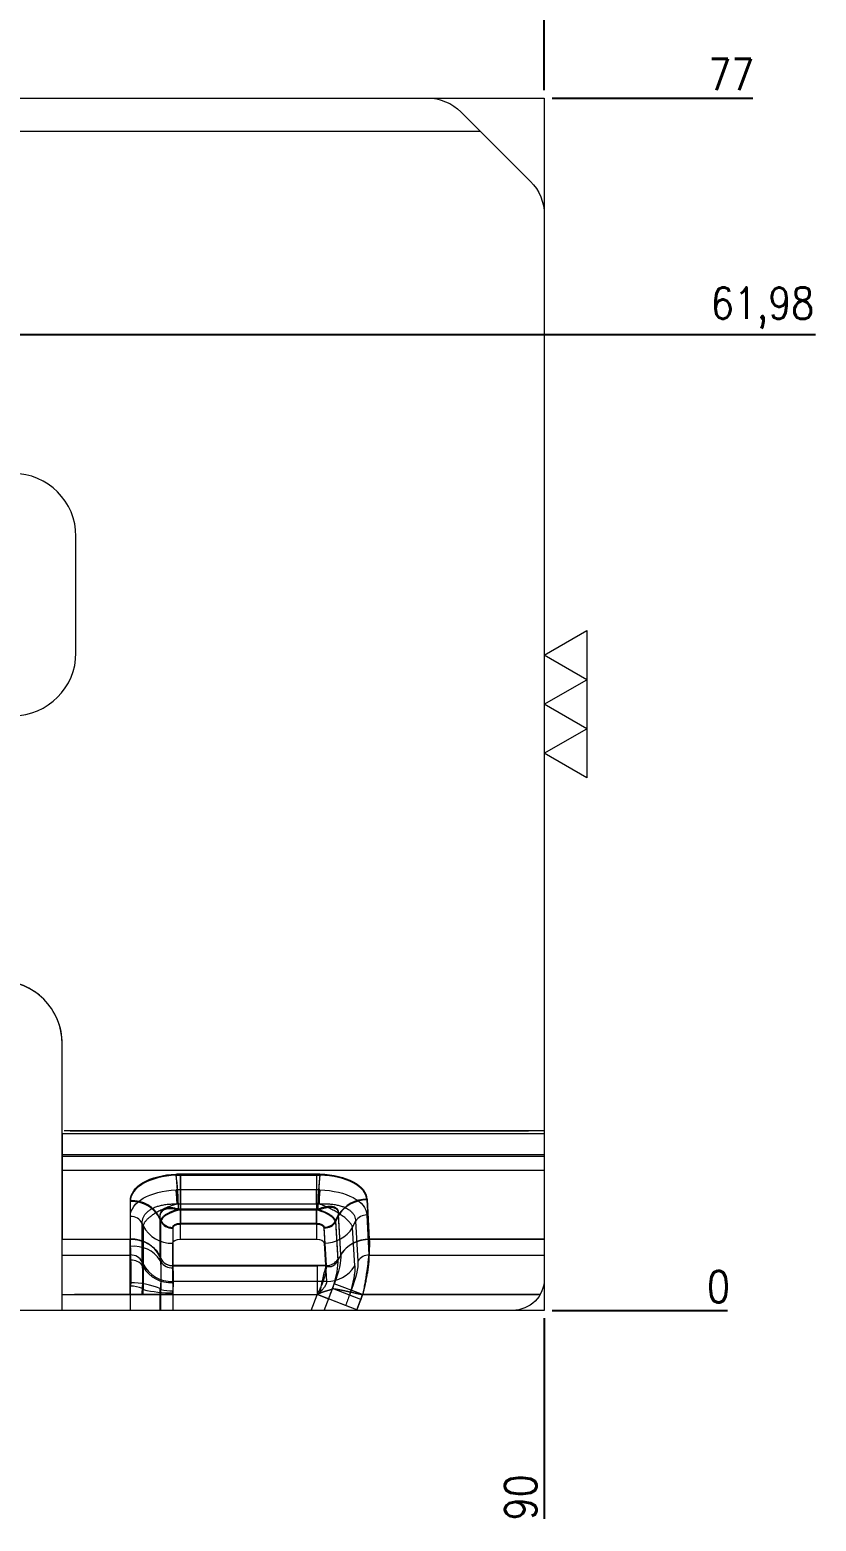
# Model space of a CAD drawing. Header units: millimetres. Extents: x 117382 to 126876, y -1151 to 1280.
# Drawn here: x 125484.9 to 125534.9, y 795.4 to 890.1 of the extents above; entities that cross this region are included whole.
import ezdxf

# ---------------------------------------------------------------- set-up
doc = ezdxf.new("R2010")
doc.units = ezdxf.units.MM
doc.linetypes.add('HIDDEN', pattern=[0])
for name, color, linetype in [('DIE_P', 2, 'Continuous'), ('DIM', 4, 'Continuous'), ('PRESS', 3, 'Continuous'), ('TEXT', 4, 'Continuous')]:
    doc.layers.add(name, color=color, linetype=linetype)
doc.styles.get("Standard").update_dxf_attribs({"font": 'txt.shx', "width": 0.85, "bigfont": 'ctxt.shx'})
doc.dimstyles.new('T-2-WX', dxfattribs={"dimtxt": 2, "dimasz": 2, "dimexe": 0.5, "dimexo": 0.5, "dimgap": 0.5, "dimtad": 1, "dimtxsty": 'Standard', "dimblk": 'OPEN30', "dimcen": 0, "dimazin": 3, "dimtfac": 1, "dimtmove": 0, "dimatfit": 3, "dimldrblk": 'OPEN30', "dimlwd": -1, "dimlwe": -1})

# ---------------------------------------------------------------- blocks, each defined once
blk = doc.blocks.new('*u7587')
at = {"layer": 'DIE_P', "color": 2, "linetype": 'Continuous', "lineweight": 13}
for p, q in [((0.172, 1.162), (0.172, 8.547)), ((-0.698, -29.407), (-0.698, -23.683)), ((-0.698, -29.407), (-0.698, -30.814)), ((-0.698, -30.814), (-0.698, -36.086)), ((-0.698, -39.632), (-0.698, -36.086)), ((-0.698, -40.611), (-0.698, -39.632))]:
    blk.add_line(p, q, dxfattribs=at)
at = {"layer": 'DIE_P', "color": 155, "linetype": 'Continuous', "lineweight": 13}
for p, q in [((29.916, -29.407), (-0.698, -29.407)), ((-0.698, -30.814), (29.916, -30.814)), ((6.803, -32.021), (6.803, -34.254)), ((6.803, -32.021), (15.448, -32.021)), ((15.448, -32.021), (15.448, -34.254)), ((3.629, -36.086), (3.629, -33.689)), ((18.656, -33.596), (18.802, -36.086)), ((5.509, -34.8), (5.509, -37.197)), ((5.566, -34.956), (5.509, -34.8)), ((5.566, -37.33), (5.566, -34.956)), ((6.803, -34.254), (6.803, -35.147)), ((15.448, -34.254), (6.803, -34.254)), ((15.448, -34.254), (15.448, -35.147)), ((16.853, -34.586), (16.661, -34.99)), ((16.661, -34.99), (16.805, -37.459)), ((17, -37.092), (16.853, -34.586)), ((6.318, -35.4), (6.318, -37.774)), ((15.448, -35.147), (6.803, -35.147)), ((16.081, -37.807), (15.939, -35.386)), ((-0.698, -36.086), (3.624, -36.086)), ((18.802, -36.086), (29.916, -36.086)), ((6.318, -37.774), (15.497, -37.774)), ((15.497, -37.774), (15.497, -39.632)), ((3.624, -39.632), (-0.698, -39.632)), ((3.629, -40.611), (3.629, -39.632)), ((5.509, -39.632), (5.509, -40.611)), ((5.566, -40.611), (5.566, -39.632)), ((6.318, -39.632), (6.318, -40.611)), ((15.497, -39.632), (6.318, -39.632)), ((15.12, -40.611), (15.497, -39.632)), ((15.941, -40.611), (16.465, -39.25)), ((18.372, -39.632), (17.995, -40.611)), ((29.637, -39.632), (18.372, -39.632))]:
    blk.add_line(p, q, dxfattribs=at)
at = {"layer": 'DIE_P', "color": 2, "linetype": 'Continuous', "lineweight": 13}
for centre, start, end in [((-3.828, 8.547), 0, 90), ((-3.828, 1.162), 270, 0), ((-4.698, -23.683), 0, 90)]:
    blk.add_arc(centre, 4, start, end, dxfattribs=at)
at = {"layer": 'DIE_P', "color": 155, "linetype": 'Continuous', "lineweight": 13}
for centre, major_axis, ratio, start_param, end_param in [((7.141, -33.851), (-3.51, 0.222), 0.51772, 4.920813, 6.315846), ((6.527, -33.716), (-0.092, 1.998), 0.072326, 4.434987, 5.716031), ((15.661, -33.713), (-0.07, -1.999), 0.055221, 3.708049, 4.989094), ((15.011, -33.851), (3.644, 0.268), 0.496885, 6.27575, 7.638167), ((3.629, -35.378), (-2, 0), 0.844328, 3.490659, 4.712389), ((7.141, -35.54), (-1.543, 1.175), 0.475633, 5.337742, 6.732775), ((15.011, -35.54), (1.777, 1.283), 0.397014, 5.924366, 7.286784), ((18.656, -35.285), (-1.997, -0.117), 0.843913, 4.663059, 5.787486), ((6.85, -34.749), (1.281, 0.278), 0.393249, 1.60945, 3.004484), ((6.318, -34.725), (-0.8, 0), 0.844328, 0.349066, 1.570796), ((15.387, -34.749), (-1.272, 0.345), 0.391062, 3.339234, 4.701651), ((15.939, -34.711), (0.799, 0.047), 0.843913, 4.663059, 5.787486), ((6.85, -35.425), (-0.532, 0.034), 0.51772, 4.833687, 6.315846), ((15.387, -35.425), (0.552, 0.041), 0.496885, 6.27575, 7.707065), ((14.765, -39.678), (3.279, 0.609), 0.550023, 1.058148, 1.245017), ((14.765, -41.536), (1.241, 2.03), 0.288266, 0.380733, 0.567609)]:
    blk.add_ellipse(centre, major_axis=major_axis, ratio=ratio, start_param=start_param, end_param=end_param, dxfattribs=at)
for points, degree in [([(6.527, -32.027), (6.618, -32.023), (6.71, -32.021), (6.803, -32.021)], 3), ([(15.448, -32.021), (15.519, -32.021), (15.59, -32.022), (15.661, -32.025)], 3), ([(6.803, -34.254), (6.765, -34.254), (6.728, -34.255), (6.691, -34.257)], 3), ([(15.536, -34.256), (15.507, -34.255), (15.477, -34.254), (15.448, -34.254)], 3), ([(5.509, -37.197), (5.566, -37.33)], 1), ([(5.566, -39.632), (5.509, -39.632)], 1)]:
    blk.add_open_spline(points, degree=degree, dxfattribs=at)
at = {"layer": 'DIE_P', "color": 2, "linetype": 'Continuous', "lineweight": 13}
for points, knots in [([(3.624, -39.632), (3.624, -39.456), (3.624, -39.28), (3.624, -38.931), (3.624, -38.758), (3.624, -38.417), (3.624, -38.249), (3.624, -37.922), (3.624, -37.763), (3.624, -37.454), (3.624, -37.305), (3.624, -37.021), (3.624, -36.885), (3.624, -36.628), (3.624, -36.508), (3.624, -36.283), (3.624, -36.18), (3.624, -36.086)], [0, 0, 0, 0, 0.125, 0.125, 0.25, 0.25, 0.375, 0.375, 0.5, 0.5, 0.625, 0.625, 0.75, 0.75, 0.875, 0.875, 1, 1, 1, 1]), ([(3.629, -36.086), (3.731, -36.086), (3.833, -36.092), (4.034, -36.118), (4.133, -36.138), (4.328, -36.19), (4.422, -36.222), (4.605, -36.298), (4.693, -36.342), (4.86, -36.44), (4.939, -36.495), (5.086, -36.614), (5.154, -36.678), (5.278, -36.814), (5.334, -36.887), (5.432, -37.037), (5.474, -37.116), (5.509, -37.197)], [0, 0, 0, 0, 0.125, 0.125, 0.25, 0.25, 0.375, 0.375, 0.5, 0.5, 0.625, 0.625, 0.75, 0.75, 0.875, 0.875, 1, 1, 1, 1]), ([(17, -37.092), (17.003, -37.086), (17.009, -37.074), (17.019, -37.057), (17.029, -37.04), (17.039, -37.024), (17.049, -37.007), (17.06, -36.99), (17.07, -36.974), (17.081, -36.957), (17.092, -36.941), (17.104, -36.925), (17.115, -36.909), (17.127, -36.893), (17.139, -36.877), (17.151, -36.861), (17.163, -36.846), (17.175, -36.83), (17.188, -36.815), (17.201, -36.8), (17.214, -36.784), (17.227, -36.769), (17.24, -36.755), (17.254, -36.74), (17.267, -36.725), (17.281, -36.711), (17.295, -36.697), (17.309, -36.683), (17.324, -36.669), (17.338, -36.655), (17.353, -36.641), (17.368, -36.628), (17.383, -36.614), (17.398, -36.601), (17.413, -36.588), (17.428, -36.575), (17.444, -36.562), (17.46, -36.549), (17.475, -36.537), (17.491, -36.525), (17.507, -36.512), (17.524, -36.5), (17.54, -36.488), (17.556, -36.477), (17.573, -36.465), (17.59, -36.454), (17.607, -36.443), (17.624, -36.431), (17.641, -36.421), (17.658, -36.41), (17.675, -36.399), (17.693, -36.389), (17.71, -36.379), (17.728, -36.368), (17.746, -36.359), (17.764, -36.349), (17.782, -36.339), (17.8, -36.33), (17.818, -36.321), (17.836, -36.312), (17.855, -36.303), (17.873, -36.294), (17.892, -36.285), (17.91, -36.277), (17.929, -36.269), (17.948, -36.261), (17.967, -36.253), (17.986, -36.245), (18.005, -36.238), (18.024, -36.23), (18.043, -36.223), (18.062, -36.216), (18.082, -36.21), (18.101, -36.203), (18.12, -36.197), (18.14, -36.19), (18.159, -36.184), (18.179, -36.178), (18.199, -36.173), (18.218, -36.167), (18.238, -36.162), (18.258, -36.157), (18.278, -36.152), (18.298, -36.147), (18.318, -36.142), (18.338, -36.138), (18.358, -36.134), (18.378, -36.129), (18.398, -36.126), (18.418, -36.122), (18.438, -36.118), (18.458, -36.115), (18.478, -36.112), (18.498, -36.109), (18.519, -36.106), (18.539, -36.103), (18.559, -36.101), (18.579, -36.099), (18.599, -36.097), (18.62, -36.095), (18.64, -36.093), (18.66, -36.091), (18.68, -36.09), (18.701, -36.089), (18.721, -36.088), (18.741, -36.087), (18.761, -36.086), (18.782, -36.086), (18.795, -36.086), (18.802, -36.086)], [0, 0, 0, 0, 0.009712, 0.019417, 0.029114, 0.038805, 0.048489, 0.058166, 0.067836, 0.077499, 0.087155, 0.096804, 0.106447, 0.116082, 0.12571, 0.135331, 0.144946, 0.154553, 0.164153, 0.173747, 0.183334, 0.192913, 0.202486, 0.212052, 0.22161, 0.231162, 0.240707, 0.250245, 0.259776, 0.269301, 0.278818, 0.288328, 0.297832, 0.307328, 0.316818, 0.3263, 0.335776, 0.345245, 0.354707, 0.364162, 0.37361, 0.383051, 0.392486, 0.401913, 0.411334, 0.420747, 0.430154, 0.439554, 0.448947, 0.458333, 0.467712, 0.477085, 0.48645, 0.495809, 0.50516, 0.514505, 0.523843, 0.533174, 0.542498, 0.551816, 0.561126, 0.57043, 0.579727, 0.589017, 0.5983, 0.607576, 0.616845, 0.626108, 0.635363, 0.644612, 0.653854, 0.663089, 0.672318, 0.681539, 0.690754, 0.699961, 0.709162, 0.718357, 0.727544, 0.736724, 0.745898, 0.755065, 0.764225, 0.773378, 0.782525, 0.791664, 0.800797, 0.809923, 0.819042, 0.828154, 0.83726, 0.846359, 0.855451, 0.864536, 0.873614, 0.882686, 0.891751, 0.900809, 0.90986, 0.918905, 0.927942, 0.936973, 0.945997, 0.955015, 0.964025, 0.973029, 0.982026, 0.991016, 1, 1, 1, 1]), ([(18.802, -36.086), (18.802, -36.092), (18.803, -36.104), (18.803, -36.122), (18.804, -36.14), (18.804, -36.159), (18.805, -36.178), (18.805, -36.197), (18.806, -36.216), (18.806, -36.236), (18.807, -36.255), (18.807, -36.275), (18.807, -36.295), (18.807, -36.315), (18.807, -36.335), (18.807, -36.356), (18.807, -36.376), (18.807, -36.397), (18.807, -36.418), (18.807, -36.439), (18.807, -36.46), (18.807, -36.481), (18.806, -36.503), (18.806, -36.524), (18.806, -36.546), (18.805, -36.568), (18.805, -36.59), (18.804, -36.612), (18.804, -36.634), (18.803, -36.657), (18.802, -36.679), (18.802, -36.702), (18.801, -36.725), (18.8, -36.748), (18.799, -36.771), (18.798, -36.794), (18.797, -36.817), (18.796, -36.84), (18.795, -36.864), (18.794, -36.887), (18.793, -36.911), (18.791, -36.935), (18.79, -36.959), (18.789, -36.983), (18.787, -37.007), (18.786, -37.031), (18.784, -37.055), (18.783, -37.079), (18.781, -37.104), (18.78, -37.128), (18.778, -37.153), (18.776, -37.177), (18.774, -37.202), (18.772, -37.227), (18.771, -37.252), (18.769, -37.277), (18.767, -37.302), (18.765, -37.327), (18.762, -37.352), (18.76, -37.377), (18.758, -37.402), (18.756, -37.428), (18.753, -37.453), (18.751, -37.478), (18.749, -37.504), (18.746, -37.529), (18.744, -37.555), (18.741, -37.581), (18.738, -37.606), (18.736, -37.632), (18.733, -37.658), (18.73, -37.683), (18.728, -37.709), (18.725, -37.735), (18.722, -37.761), (18.719, -37.787), (18.716, -37.813), (18.713, -37.839), (18.71, -37.865), (18.706, -37.891), (18.703, -37.917), (18.7, -37.943), (18.697, -37.969), (18.693, -37.995), (18.69, -38.021), (18.686, -38.047), (18.683, -38.073), (18.679, -38.099), (18.676, -38.126), (18.672, -38.152), (18.668, -38.178), (18.664, -38.204), (18.66, -38.23), (18.657, -38.256), (18.653, -38.283), (18.649, -38.309), (18.645, -38.335), (18.641, -38.361), (18.636, -38.387), (18.632, -38.413), (18.628, -38.439), (18.624, -38.466), (18.619, -38.492), (18.615, -38.518), (18.611, -38.544), (18.606, -38.57), (18.601, -38.596), (18.597, -38.622), (18.592, -38.648), (18.588, -38.674), (18.583, -38.7), (18.578, -38.726), (18.573, -38.752), (18.568, -38.778), (18.563, -38.803), (18.558, -38.829), (18.553, -38.855), (18.548, -38.881), (18.543, -38.906), (18.538, -38.932), (18.533, -38.958), (18.527, -38.983), (18.522, -39.009), (18.516, -39.034), (18.511, -39.06), (18.506, -39.085), (18.5, -39.111), (18.494, -39.136), (18.489, -39.161), (18.483, -39.186), (18.477, -39.212), (18.471, -39.237), (18.466, -39.262), (18.46, -39.287), (18.454, -39.312), (18.448, -39.337), (18.442, -39.362), (18.435, -39.387), (18.429, -39.411), (18.423, -39.436), (18.417, -39.461), (18.411, -39.485), (18.404, -39.51), (18.398, -39.534), (18.391, -39.559), (18.385, -39.583), (18.378, -39.608), (18.374, -39.624), (18.372, -39.632)], [0, 0, 0, 0, 0.007893, 0.01577, 0.023631, 0.031478, 0.039309, 0.047124, 0.054924, 0.062709, 0.070479, 0.078233, 0.085972, 0.093696, 0.101405, 0.109098, 0.116777, 0.12444, 0.132088, 0.13972, 0.147338, 0.154941, 0.162528, 0.170101, 0.177658, 0.1852, 0.192728, 0.20024, 0.207738, 0.21522, 0.222688, 0.23014, 0.237578, 0.245001, 0.252409, 0.259802, 0.267181, 0.274545, 0.281894, 0.289228, 0.296547, 0.303852, 0.311142, 0.318418, 0.325679, 0.332925, 0.340156, 0.347374, 0.354576, 0.361764, 0.368938, 0.376097, 0.383241, 0.390372, 0.397487, 0.404589, 0.411676, 0.418749, 0.425807, 0.432851, 0.439881, 0.446896, 0.453898, 0.460885, 0.467858, 0.474817, 0.481762, 0.488692, 0.495609, 0.502512, 0.5094, 0.516275, 0.523135, 0.529982, 0.536815, 0.543634, 0.550439, 0.55723, 0.564007, 0.570771, 0.57752, 0.584257, 0.590979, 0.597688, 0.604383, 0.611064, 0.617732, 0.624386, 0.631027, 0.637654, 0.644268, 0.650868, 0.657455, 0.664029, 0.670589, 0.677136, 0.683669, 0.69019, 0.696697, 0.70319, 0.709671, 0.716139, 0.722593, 0.729034, 0.735462, 0.741878, 0.74828, 0.754669, 0.761045, 0.767409, 0.773759, 0.780097, 0.786422, 0.792734, 0.799033, 0.80532, 0.811594, 0.817856, 0.824104, 0.830341, 0.836564, 0.842776, 0.848974, 0.855161, 0.861335, 0.867496, 0.873646, 0.879783, 0.885907, 0.89202, 0.89812, 0.904208, 0.910285, 0.916349, 0.922401, 0.928441, 0.934469, 0.940485, 0.946489, 0.952482, 0.958462, 0.964431, 0.970388, 0.976334, 0.982268, 0.98819, 0.994101, 1, 1, 1, 1]), ([(5.566, -37.33), (5.594, -37.394), (5.633, -37.455), (5.733, -37.565), (5.792, -37.613), (5.926, -37.692), (5.999, -37.722), (6.155, -37.764), (6.236, -37.774), (6.318, -37.774)], [0, 0, 0, 0, 0.25, 0.25, 0.5, 0.5, 0.75, 0.75, 1, 1, 1, 1]), ([(6.318, -37.774), (6.318, -37.873), (6.318, -37.991), (6.318, -38.26), (6.318, -38.41), (6.318, -38.733), (6.318, -38.906), (6.318, -39.263), (6.318, -39.447), (6.318, -39.632)], [0, 0, 0, 0, 0.25, 0.25, 0.5, 0.5, 0.75, 0.75, 1, 1, 1, 1]), ([(15.7, -39.518), (15.721, -39.346), (15.746, -39.175), (15.803, -38.845), (15.834, -38.687), (15.9, -38.39), (15.935, -38.253), (16.007, -38.007), (16.044, -37.898), (16.081, -37.807)], [0, 0, 0, 0, 0.25, 0.25, 0.5, 0.5, 0.75, 0.75, 1, 1, 1, 1]), ([(16.081, -37.807), (16.085, -37.809), (16.094, -37.811), (16.106, -37.815), (16.119, -37.818), (16.131, -37.821), (16.144, -37.824), (16.156, -37.826), (16.168, -37.828), (16.18, -37.83), (16.191, -37.832), (16.203, -37.833), (16.215, -37.834), (16.226, -37.835), (16.237, -37.836), (16.248, -37.836), (16.259, -37.836), (16.27, -37.836), (16.292, -37.835), (16.327, -37.831), (16.374, -37.822), (16.422, -37.808), (16.459, -37.793), (16.485, -37.781), (16.5, -37.774), (16.515, -37.765), (16.53, -37.757), (16.546, -37.747), (16.562, -37.737), (16.578, -37.726), (16.594, -37.714), (16.61, -37.702), (16.626, -37.688), (16.642, -37.674), (16.658, -37.659), (16.674, -37.643), (16.69, -37.626), (16.706, -37.608), (16.721, -37.59), (16.737, -37.57), (16.751, -37.55), (16.766, -37.529), (16.779, -37.506), (16.793, -37.483), (16.801, -37.467), (16.805, -37.459)], [0, 0, 0, 0, 0.015826, 0.031417, 0.046774, 0.061901, 0.0768, 0.091472, 0.105921, 0.120149, 0.13416, 0.147955, 0.161537, 0.174911, 0.18808, 0.201047, 0.213815, 0.226389, 0.238772, 0.291346, 0.34573, 0.402187, 0.460953, 0.478973, 0.497592, 0.516813, 0.536641, 0.557078, 0.578129, 0.599795, 0.622079, 0.644983, 0.66851, 0.692662, 0.71744, 0.742847, 0.768883, 0.79555, 0.82285, 0.850784, 0.879353, 0.908558, 0.9384, 0.968881, 1, 1, 1, 1]), ([(5.509, -39.632), (5.474, -39.632), (5.432, -39.632), (5.334, -39.632), (5.278, -39.632), (5.154, -39.632), (5.086, -39.632), (4.939, -39.632), (4.86, -39.632), (4.693, -39.632), (4.605, -39.632), (4.422, -39.632), (4.328, -39.632), (4.133, -39.632), (4.034, -39.632), (3.833, -39.632), (3.731, -39.632), (3.629, -39.632)], [0, 0, 0, 0, 0.125, 0.125, 0.25, 0.25, 0.375, 0.375, 0.5, 0.5, 0.625, 0.625, 0.75, 0.75, 0.875, 0.875, 1, 1, 1, 1]), ([(6.318, -39.632), (6.236, -39.632), (6.155, -39.632), (5.999, -39.632), (5.926, -39.632), (5.792, -39.632), (5.733, -39.632), (5.633, -39.632), (5.594, -39.632), (5.566, -39.632)], [0, 0, 0, 0, 0.25, 0.25, 0.5, 0.5, 0.75, 0.75, 1, 1, 1, 1]), ([(16.465, -39.25), (16.461, -39.253), (16.453, -39.258), (16.441, -39.266), (16.427, -39.273), (16.413, -39.28), (16.398, -39.287), (16.382, -39.294), (16.365, -39.301), (16.347, -39.308), (16.329, -39.315), (16.31, -39.321), (16.29, -39.328), (16.269, -39.334), (16.248, -39.34), (16.225, -39.347), (16.203, -39.353), (16.179, -39.359), (16.159, -39.364), (16.142, -39.368), (16.129, -39.371), (16.116, -39.375), (16.103, -39.378), (16.09, -39.382), (16.076, -39.385), (16.062, -39.389), (16.049, -39.393), (16.035, -39.397), (16.021, -39.401), (16.006, -39.405), (15.992, -39.41), (15.978, -39.414), (15.963, -39.419), (15.949, -39.423), (15.934, -39.428), (15.919, -39.433), (15.904, -39.438), (15.889, -39.444), (15.874, -39.449), (15.859, -39.454), (15.843, -39.46), (15.828, -39.466), (15.813, -39.472), (15.797, -39.478), (15.782, -39.484), (15.766, -39.49), (15.75, -39.497), (15.735, -39.503), (15.719, -39.51), (15.708, -39.515), (15.703, -39.517)], [0, 0, 0, 0, 0.028712, 0.057493, 0.086343, 0.115263, 0.144254, 0.173318, 0.202455, 0.231666, 0.260951, 0.290312, 0.319749, 0.349264, 0.378857, 0.408529, 0.43828, 0.468113, 0.498027, 0.513579, 0.52916, 0.544771, 0.560414, 0.57609, 0.591801, 0.607548, 0.623333, 0.639157, 0.655022, 0.670928, 0.686879, 0.702874, 0.718915, 0.735004, 0.751143, 0.767331, 0.783572, 0.799865, 0.816213, 0.832617, 0.849078, 0.865597, 0.882175, 0.898815, 0.915517, 0.932282, 0.949112, 0.966007, 0.982969, 1, 1, 1, 1]), ([(18.372, -39.632), (18.366, -39.631), (18.355, -39.628), (18.338, -39.624), (18.321, -39.621), (18.305, -39.617), (18.288, -39.613), (18.271, -39.61), (18.254, -39.606), (18.237, -39.602), (18.221, -39.599), (18.204, -39.595), (18.187, -39.591), (18.17, -39.587), (18.153, -39.584), (18.136, -39.58), (18.119, -39.576), (18.102, -39.572), (18.085, -39.568), (18.068, -39.565), (18.05, -39.561), (18.033, -39.557), (18.016, -39.553), (17.999, -39.549), (17.982, -39.545), (17.965, -39.541), (17.948, -39.538), (17.931, -39.534), (17.913, -39.53), (17.896, -39.526), (17.879, -39.522), (17.862, -39.518), (17.845, -39.514), (17.828, -39.511), (17.811, -39.507), (17.793, -39.503), (17.776, -39.499), (17.759, -39.495), (17.742, -39.491), (17.725, -39.487), (17.708, -39.484), (17.691, -39.48), (17.674, -39.476), (17.657, -39.472), (17.64, -39.468), (17.623, -39.464), (17.606, -39.461), (17.589, -39.457), (17.573, -39.453), (17.556, -39.449), (17.539, -39.445), (17.522, -39.442), (17.506, -39.438), (17.489, -39.434), (17.472, -39.431), (17.456, -39.427), (17.439, -39.423), (17.423, -39.42), (17.406, -39.416), (17.39, -39.412), (17.373, -39.409), (17.357, -39.405), (17.341, -39.402), (17.325, -39.398), (17.309, -39.394), (17.293, -39.391), (17.277, -39.388), (17.261, -39.384), (17.245, -39.381), (17.229, -39.377), (17.214, -39.374), (17.198, -39.371), (17.182, -39.367), (17.167, -39.364), (17.152, -39.361), (17.136, -39.357), (17.121, -39.354), (17.106, -39.351), (17.091, -39.348), (17.076, -39.345), (17.061, -39.342), (17.046, -39.339), (17.032, -39.336), (17.017, -39.333), (17.003, -39.33), (16.988, -39.327), (16.974, -39.324), (16.96, -39.321), (16.946, -39.319), (16.932, -39.316), (16.918, -39.313), (16.905, -39.311), (16.891, -39.308), (16.878, -39.305), (16.864, -39.303), (16.851, -39.301), (16.838, -39.298), (16.825, -39.296), (16.812, -39.293), (16.8, -39.291), (16.787, -39.289), (16.775, -39.287), (16.763, -39.285), (16.751, -39.283), (16.739, -39.281), (16.727, -39.279), (16.715, -39.277), (16.704, -39.275), (16.692, -39.273), (16.681, -39.272), (16.67, -39.27), (16.659, -39.268), (16.649, -39.267), (16.638, -39.265), (16.628, -39.264), (16.617, -39.263), (16.607, -39.261), (16.597, -39.26), (16.588, -39.259), (16.578, -39.258), (16.569, -39.257), (16.56, -39.256), (16.551, -39.255), (16.542, -39.254), (16.533, -39.254), (16.525, -39.253), (16.517, -39.252), (16.509, -39.252), (16.501, -39.251), (16.493, -39.251), (16.486, -39.251), (16.479, -39.25), (16.472, -39.25), (16.467, -39.25), (16.465, -39.25)], [0, 0, 0, 0, 0.006595, 0.013205, 0.01983, 0.02647, 0.033125, 0.039795, 0.04648, 0.053179, 0.059894, 0.066623, 0.073368, 0.080127, 0.086902, 0.093691, 0.100495, 0.107314, 0.114148, 0.120998, 0.127862, 0.134741, 0.141634, 0.148543, 0.155467, 0.162406, 0.16936, 0.176328, 0.183312, 0.19031, 0.197324, 0.204353, 0.211396, 0.218454, 0.225528, 0.232616, 0.239719, 0.246838, 0.253971, 0.261119, 0.268282, 0.27546, 0.282654, 0.289862, 0.297085, 0.304323, 0.311576, 0.318844, 0.326127, 0.333425, 0.340737, 0.348065, 0.355408, 0.362766, 0.370139, 0.377527, 0.384929, 0.392347, 0.39978, 0.407228, 0.41469, 0.422168, 0.429661, 0.437168, 0.444691, 0.452229, 0.459781, 0.467349, 0.474932, 0.482529, 0.490142, 0.49777, 0.505412, 0.51307, 0.520743, 0.52843, 0.536133, 0.54385, 0.551583, 0.559331, 0.567093, 0.574871, 0.582663, 0.590471, 0.598294, 0.606131, 0.613984, 0.621852, 0.629734, 0.637632, 0.645545, 0.653472, 0.661415, 0.669373, 0.677346, 0.685333, 0.693336, 0.701354, 0.709387, 0.717435, 0.725497, 0.733575, 0.741668, 0.749776, 0.757899, 0.766037, 0.77419, 0.782358, 0.790541, 0.798739, 0.806952, 0.81518, 0.823423, 0.831681, 0.839954, 0.848242, 0.856546, 0.864864, 0.873197, 0.881545, 0.889909, 0.898287, 0.906681, 0.915089, 0.923512, 0.931951, 0.940404, 0.948873, 0.957357, 0.965855, 0.974369, 0.982897, 0.991441, 1, 1, 1, 1])]:
    blk.add_open_spline(points, degree=3, knots=knots, dxfattribs=at)
blk.add_open_spline([(16.805, -37.459), (17, -37.092)], degree=1, dxfattribs=at)
blk = doc.blocks.new('*D7650')
at = {"layer": 'Defpoints', "color": 0}
for p in [(125427.602, 808.746), (125517.602, 808.746), (125527.602, 808.746)]:
    blk.add_point(p, dxfattribs=at)
at = {"layer": 'DIM', "color": 0}
blk.add_line((125518.102, 808.746), (125529.235, 808.746), dxfattribs=at)
at = {"layer": 'DIM', "color": 0, "lineweight": 5, "insert": (125528.669, 810.246), "char_height": 2, "attachment_point": 5}
blk.add_mtext('0', dxfattribs=at)
blk = doc.blocks.new('_Open30')
blk = doc.blocks.new('*D7651')
at = {"layer": 'Defpoints', "color": 0}
for p in [(125474.602, 870.726), (125527.602, 870.726), (125427.602, 808.746)]:
    blk.add_point(p, dxfattribs=at)
at = {"layer": 'DIM', "color": 0}
blk.add_line((125475.102, 870.726), (125534.821, 870.726), dxfattribs=at)
at = {"layer": 'DIM', "color": 0, "lineweight": 5, "insert": (125531.461, 872.417), "char_height": 2, "attachment_point": 5}
blk.add_mtext('61,98', dxfattribs=at)
blk = doc.blocks.new('*D7652')
at = {"layer": 'Defpoints', "color": 0}
for p in [(125517.602, 885.746), (125527.602, 885.746), (125427.602, 808.746)]:
    blk.add_point(p, dxfattribs=at)
at = {"layer": 'DIM', "color": 0}
blk.add_line((125518.102, 885.746), (125530.854, 885.746), dxfattribs=at)
at = {"layer": 'DIM', "color": 0, "lineweight": 5, "insert": (125529.478, 887.246), "char_height": 2, "attachment_point": 5}
blk.add_mtext('77', dxfattribs=at)
blk = doc.blocks.new('*D7655')
at = {"layer": 'Defpoints', "color": 0}
for p in [(125427.602, 808.746), (125517.602, 808.746), (125517.602, 798.746)]:
    blk.add_point(p, dxfattribs=at)
at = {"layer": 'DIM', "color": 0}
blk.add_line((125517.602, 808.246), (125517.602, 795.494), dxfattribs=at)
at = {"layer": 'DIM', "color": 0, "lineweight": 5, "insert": (125516.102, 796.87), "char_height": 2, "attachment_point": 5, "rotation": 90}
blk.add_mtext('90', dxfattribs=at)
blk = doc.blocks.new('*D7658')
at = {"layer": 'Defpoints', "color": 0}
for p in [(125517.602, 895.746), (125517.602, 885.746), (125427.602, 808.746)]:
    blk.add_point(p, dxfattribs=at)
at = {"layer": 'DIM', "color": 0}
blk.add_line((125517.602, 886.246), (125517.602, 898.998), dxfattribs=at)
at = {"layer": 'DIM', "color": 0, "lineweight": 5, "insert": (125516.102, 897.622), "char_height": 2, "attachment_point": 5, "rotation": 90}
blk.add_mtext('90', dxfattribs=at)

msp = doc.modelspace()

# ---------------------------------------------------------------- linework, layer by layer
at = {"layer": 'DIE_P', "lineweight": 5}
for p, q in [((125513.556, 883.62, 0), (125427.732, 883.62, 0)), ((125517.602, 820.147), (125487.114, 820.147)), ((125487.487, 820.147), (125516.602, 820.147)), ((125486.999, 818.638), (125517.602, 818.638)), ((125517.602, 817.631), (125486.987, 817.631)), ((125494.488, 815.169), (125494.488, 817.411)), ((125494.488, 817.411), (125503.133, 817.411)), ((125503.133, 817.411), (125503.133, 815.169)), ((125503.133, 816.405), (125494.488, 816.405)), ((125494.488, 815.508), (125494.488, 816.405)), ((125503.133, 815.508), (125503.133, 816.405)), ((125506.342, 815.81), (125506.488, 813.268)), ((125494.488, 813.266), (125494.488, 815.508)), ((125494.488, 815.508), (125503.133, 815.508)), ((125494.488, 814.272), (125494.488, 815.169)), ((125503.133, 815.169), (125494.488, 815.169)), ((125503.133, 815.508), (125503.133, 813.266)), ((125503.133, 814.272), (125503.133, 815.169)), ((125504.346, 814.423), (125504.538, 814.826)), ((125504.685, 812.284), (125504.538, 814.826)), ((125506.488, 812.262), (125506.342, 814.803)), ((125492.066, 814.268), (125492.124, 814.113)), ((125492.066, 811.821), (125492.066, 814.268)), ((125492.124, 814.113), (125492.124, 811.688)), ((125493.194, 814.612), (125493.251, 814.457)), ((125493.194, 814.612), (125493.194, 812.165)), ((125493.251, 812.033), (125493.251, 814.457)), ((125494.003, 814.015), (125494.003, 811.591)), ((125503.133, 814.272), (125494.488, 814.272)), ((125503.765, 811.591), (125503.625, 814.03)), ((125504.346, 814.423), (125504.486, 811.985)), ((125505.428, 814.007), (125505.62, 814.41)), ((125505.568, 811.569), (125505.428, 814.007)), ((125505.62, 814.41), (125505.766, 811.868)), ((125494.003, 810.585), (125494.003, 813.009)), ((125494.488, 813.266), (125503.133, 813.266)), ((125503.625, 813.023), (125503.765, 810.585)), ((125517.602, 813.268), (125506.488, 813.268)), ((125493.257, 811.844), (125493.207, 811.92)), ((125506.488, 812.262), (125517.602, 812.262)), ((125492.13, 811.5), (125492.079, 811.575)), ((125503.765, 811.591), (125494.003, 811.591)), ((125492.079, 810.141), (125492.13, 810.066)), ((125493.207, 810.141), (125493.257, 810.066)), ((125503.765, 810.585), (125494.003, 810.585)), ((125504.146, 810.137), (125504.263, 810.439)), ((125505.95, 809.443), (125504.146, 810.137)), ((125506.066, 809.746), (125504.263, 810.439)), ((125505.345, 810.023), (125505.228, 809.721)), ((125506.066, 809.746), (125505.345, 810.023)), ((125492.066, 809.746), (125491.314, 809.746)), ((125493.194, 809.746), (125491.314, 809.746)), ((125494.003, 809.746), (125492.124, 809.746)), ((125493.251, 809.746), (125494.003, 809.746)), ((125494.003, 809.746), (125503.19, 809.746)), ((125494.003, 809.746), (125503.19, 809.746)), ((125504.979, 809.058), (125503.19, 809.746)), ((125503.19, 809.746), (125503.905, 809.471)), ((125505.694, 808.783), (125503.905, 809.471)), ((125505.694, 808.783), (125504.979, 809.058)), ((125505.95, 809.443), (125505.228, 809.721)), ((125505.95, 809.443), (125506.066, 809.746)), ((125506.066, 809.746), (125505.95, 809.443)), ((125517.334, 809.746), (125506.066, 809.746)), ((125506.066, 809.746), (125517.334, 809.746))]:
    msp.add_line(p, q, dxfattribs=at)
at = {"layer": 'DIE_P', "color": 1, "linetype": 'Continuous', "lineweight": 5}
msp.add_lwpolyline([(125515.602, 808.746), (125429.602, 808.746, -0.414214), (125427.602, 810.746), (125427.602, 882.746, -0.414214), (125430.602, 885.746), (125510.188, 885.746, -0.198912), (125512.309, 884.867), (125516.723, 880.453, -0.198912), (125517.602, 878.332), (125517.602, 810.746, -0.414214)], format="xyb", close=True, dxfattribs=at)
at = {"layer": 'DIE_P', "linetype": 'Continuous', "lineweight": 5}
msp.add_lwpolyline([(125486.987, 808.746), (125486.987, 825.675, 0.414214), (125482.987, 829.675), (125462.217, 829.675, 0.414214), (125458.217, 825.675), (125458.217, 808.746)], format="xyb", dxfattribs=at)
at = {"layer": 'DIE_P', "lineweight": 5}
for points in [[(125486.987, 813.268), (125491.314, 813.268), (125491.314, 815.716)], [(125486.987, 812.262), (125491.314, 812.262), (125491.314, 814.709)], [(125487.255, 809.746), (125491.314, 809.746), (125487.755, 809.746)]]:
    msp.add_lwpolyline(points, dxfattribs=at)
for centre, radius, start, end in [((125474.253, 814.815), 20.126, 0.99944, 7.39151), ((125529.534, 814.818), 26.315, 174.35376, 179.2395), ((125491.397, 813.705), 2.012, 26.79032, 92.36306), ((125486.229, 815.363), 8.05, 0.99944, 7.39151), ((125513.821, 815.365), 10.526, 174.35376, 179.2395), ((125506.315, 813.713), 2.096, 89.28592, 147.95894), ((125491.348, 813.905), 0.805, 26.79032, 92.36306), ((125506.331, 813.965), 0.839, 89.28592, 147.95894), ((125493.92, 815.02), 2.012, 206.79032, 272.36306), ((125493.97, 814.82), 0.805, 206.79032, 272.36306), ((125503.635, 814.868), 0.839, 269.28592, 327.95894), ((125503.651, 815.119), 2.096, 269.28592, 327.95894), ((125491.397, 811.258), 2.012, 26.79032, 92.36306), ((125491.561, 810.852), 1.962, 32.95867, 96.82268), ((125506.462, 811.172), 2.096, 89.28592, 147.95894), ((125491.348, 811.458), 0.805, 26.79049, 92.36269), ((125491.421, 811.148), 0.785, 32.95867, 96.82268), ((125493.97, 812.395), 0.805, 206.79032, 272.36306), ((125493.942, 812.242), 0.792, 210.16973, 274.8453), ((125503.776, 812.43), 0.839, 269.28592, 327.95894), ((125506.477, 811.424), 0.839, 89.28592, 147.95894), ((125493.92, 812.595), 2.012, 206.79032, 272.36306), ((125493.842, 812.495), 1.98, 210.16973, 274.8453), ((125503.791, 812.681), 2.096, 269.28592, 327.95894), ((125491.241, 804.949), 5.552, 69.25628, 89.10265), ((125491.293, 808.064), 2.221, 69.25628, 89.10265), ((125494.081, 818.878), 9.026, 257.51616, 269.54456), ((125494.038, 813.591), 3.61, 257.51616, 269.54456)]:
    msp.add_arc(centre, radius, start, end, dxfattribs=at)
at = {"layer": 'DIE_P', "lineweight": 5, "extrusion": (6.16298e-33, -4.44089e-16, -1)}
msp.add_ellipse((125494.826, 815.551), major_axis=(-3.51, 0.228), ratio=0.526165, start_param=6.249032, end_param=7.644065, dxfattribs=at)
at = {"layer": 'DIE_P', "lineweight": 5, "extrusion": (1.2326e-32, -4.44089e-16, -1)}
msp.add_ellipse((125502.696, 815.551), major_axis=(-3.644, -0.275), ratio=0.504966, start_param=1.788228, end_param=3.150646, dxfattribs=at)
at = {"layer": 'DIE_P', "lineweight": 5, "extrusion": (0, -4.44089e-16, -1)}
for centre, major_axis, ratio, start_param, end_param in [((125494.826, 814.545), (-3.51, 0.228), 0.526165, 6.249032, 7.644065), ((125494.535, 812.984), (-0.532, 0.035), 0.526165, 6.249032, 7.731191), ((125503.05, 809.469), (1.235, 2.984), 0.247657, 0.473803, 1.244106), ((125503.631, 810.439), (0.906, 2.189), 0.247657, 0.473803, 1.468641), ((125492.867, 809.746), (0, 2.2), 0.36397, 4.712389, 4.892974), ((125493.995, 809.746), (0, 2.2), 0.36397, 4.712389, 4.892974), ((125495.095, 809.746), (0, 2.2), 0.496323, 4.712389, 4.819152)]:
    msp.add_ellipse(centre, major_axis=major_axis, ratio=ratio, start_param=start_param, end_param=end_param, dxfattribs=at)
at = {"layer": 'DIE_P', "lineweight": 5, "extrusion": (-6.16298e-33, -4.44089e-16, -1)}
for centre, major_axis, start_param in [((125502.696, 814.545), (-3.644, -0.275), 1.788228), ((125503.072, 813.99), (-0.552, -0.042), 1.71933)]:
    msp.add_ellipse(centre, major_axis=major_axis, ratio=0.504966, start_param=start_param, end_param=3.150646, dxfattribs=at)
at = {"layer": 'DIE_P', "lineweight": 5, "extrusion": (-1.2326e-32, -4.44089e-16, -1)}
msp.add_ellipse((125494.535, 813.99), major_axis=(-0.532, 0.035), ratio=0.526165, start_param=6.249032, end_param=7.731191, dxfattribs=at)
at = {"layer": 'DIE_P', "lineweight": 5, "extrusion": (-1.84889e-32, -4.44089e-16, -1)}
msp.add_ellipse((125503.072, 812.984), major_axis=(-0.552, -0.042), ratio=0.504966, start_param=1.71933, end_param=3.150646, dxfattribs=at)
at = {"layer": 'DIE_P', "lineweight": 5, "extrusion": (-2.46519e-32, -4.44089e-16, -1)}
for centre, major_axis, ratio, start_param, end_param in [((125492.115, 809.746), (-0.685, 2.999), 0.138298, 5.558225, 5.738809), ((125494.343, 809.517), (-0.948, 2.995), 0.180763, 5.65763, 5.764393), ((125493.216, 809.172), (-0.948, 2.995), 0.180763, 5.65763, 5.764393)]:
    msp.add_ellipse(centre, major_axis=major_axis, ratio=ratio, start_param=start_param, end_param=end_param, dxfattribs=at)
at = {"layer": 'DIE_P', "lineweight": 5, "extrusion": (-4.93038e-32, -4.44089e-16, -1)}
for centre, major_axis, ratio, start_param, end_param in [((125492.867, 809.976), (-0.695, 2.196), 0.180763, 5.583808, 5.764393), ((125493.995, 810.32), (-0.695, 2.196), 0.180763, 5.583808, 5.764393), ((125495.095, 809.746), (-0.971, 2.189), 0.228182, 5.701345, 5.808108)]:
    msp.add_ellipse(centre, major_axis=major_axis, ratio=ratio, start_param=start_param, end_param=end_param, dxfattribs=at)
at = {"layer": 'DIE_P', "lineweight": 5, "extrusion": (4.93038e-32, -4.44089e-16, -1)}
msp.add_ellipse((125504.713, 810.023), major_axis=(0.906, 2.189), ratio=0.247657, start_param=0.473803, end_param=1.468641, dxfattribs=at)
at = {"layer": 'DIE_P', "lineweight": 5, "extrusion": (7.39557e-32, -4.44089e-16, -1)}
msp.add_ellipse((125504.132, 809.053), major_axis=(1.235, 2.984), ratio=0.247657, start_param=0.473803, end_param=1.244106, dxfattribs=at)
at = {"layer": 'DIE_P', "lineweight": 5, "extrusion": (1.09476e-47, -4.44089e-16, -1)}
for centre, ratio, end_param in [((125492.115, 809.746), 0.266912, 4.892974), ((125493.216, 809.746), 0.36397, 4.819152), ((125494.343, 809.746), 0.36397, 4.819152)]:
    msp.add_ellipse(centre, major_axis=(0, 3), ratio=ratio, start_param=4.712389, end_param=end_param, dxfattribs=at)
at = {"layer": 'DIE_P', "lineweight": 5, "extrusion": (2.46519e-32, -4.44089e-16, -1)}
msp.add_ellipse((125495.095, 809.746), major_axis=(-1.055, 0.95), ratio=0.294854, start_param=5.91689, end_param=6.023653, dxfattribs=at)
at = {"layer": 'DIE_P', "lineweight": 5, "extrusion": (-2.18953e-47, -4.44089e-16, -1)}
msp.add_ellipse((125495.095, 809.746), major_axis=(-1.092, 0), ratio=0.915826, start_param=0, end_param=0.106763, dxfattribs=at)
at = {"layer": 'DIE_P', "lineweight": 5}
for points in [[(125494.212, 817.405), (125494.304, 817.409), (125494.396, 817.411), (125494.488, 817.411)], [(125503.133, 817.411), (125503.204, 817.411), (125503.276, 817.41), (125503.347, 817.407)], [(125494.488, 816.405), (125494.396, 816.405), (125494.304, 816.402), (125494.212, 816.398)], [(125503.347, 816.401), (125503.276, 816.403), (125503.204, 816.405), (125503.133, 816.405)], [(125494.278, 815.503), (125494.348, 815.506), (125494.418, 815.508), (125494.488, 815.508)], [(125494.488, 815.169), (125494.451, 815.169), (125494.413, 815.168), (125494.376, 815.166)], [(125503.133, 815.508), (125503.188, 815.508), (125503.242, 815.507), (125503.296, 815.505)], [(125503.221, 815.167), (125503.192, 815.169), (125503.163, 815.169), (125503.133, 815.169)], [(125505.694, 808.783), (125505.779, 809.003), (125505.865, 809.223), (125505.95, 809.443)], [(125505.95, 809.443), (125505.865, 809.223), (125505.779, 809.003), (125505.694, 808.783)]]:
    msp.add_open_spline(points, degree=3, dxfattribs=at)
for points, knots in [([(125492.066, 814.268), (125492.066, 814.299), (125492.065, 814.361), (125492.076, 814.453), (125492.097, 814.542), (125492.126, 814.628), (125492.165, 814.711), (125492.213, 814.792), (125492.269, 814.869), (125492.333, 814.942), (125492.406, 815.011), (125492.486, 815.077), (125492.573, 815.138), (125492.697, 815.213), (125492.87, 815.295), (125493.103, 815.377), (125493.363, 815.441), (125493.649, 815.485), (125493.956, 815.509), (125494.169, 815.505), (125494.278, 815.503)], [0, 0, 0, 0, 0.043697, 0.086815, 0.129391, 0.171462, 0.213069, 0.254251, 0.295052, 0.335515, 0.375684, 0.415604, 0.455323, 0.494887, 0.572502, 0.652352, 0.734754, 0.819994, 0.908331, 1, 1, 1, 1]), ([(125494.278, 815.503), (125494.226, 815.487), (125494.122, 815.456), (125493.969, 815.405), (125493.818, 815.351), (125493.671, 815.294), (125493.527, 815.234), (125493.388, 815.173), (125493.254, 815.109), (125493.126, 815.044), (125493.004, 814.977), (125492.888, 814.909), (125492.779, 814.841), (125492.677, 814.772), (125492.583, 814.703), (125492.497, 814.634), (125492.419, 814.565), (125492.35, 814.496), (125492.289, 814.429), (125492.237, 814.363), (125492.195, 814.298), (125492.161, 814.234), (125492.137, 814.172), (125492.128, 814.132), (125492.124, 814.113)], [0, 0, 0, 0, 0.046634, 0.093148, 0.139543, 0.185819, 0.231979, 0.278023, 0.323952, 0.369768, 0.415472, 0.461066, 0.506549, 0.551925, 0.597193, 0.642356, 0.687414, 0.732368, 0.777221, 0.821973, 0.866625, 0.91118, 0.955638, 1, 1, 1, 1]), ([(125494.376, 815.166), (125494.334, 815.18), (125494.252, 815.205), (125494.13, 815.234), (125494.014, 815.254), (125493.905, 815.265), (125493.802, 815.267), (125493.707, 815.262), (125493.619, 815.249), (125493.539, 815.228), (125493.436, 815.188), (125493.322, 815.111), (125493.228, 814.976), (125493.179, 814.807), (125493.189, 814.679), (125493.194, 814.612)], [0, 0, 0, 0, 0.06813, 0.133164, 0.195249, 0.254555, 0.311278, 0.36564, 0.417895, 0.468328, 0.517254, 0.629066, 0.744221, 0.866746, 1, 1, 1, 1]), ([(125493.251, 814.457), (125493.254, 814.474), (125493.26, 814.507), (125493.283, 814.559), (125493.315, 814.612), (125493.358, 814.665), (125493.412, 814.719), (125493.474, 814.772), (125493.546, 814.825), (125493.627, 814.876), (125493.716, 814.926), (125493.812, 814.974), (125493.915, 815.02), (125494.024, 815.062), (125494.138, 815.101), (125494.256, 815.137), (125494.336, 815.157), (125494.376, 815.166)], [0, 0, 0, 0, 0.065182, 0.130511, 0.196003, 0.261673, 0.327535, 0.393606, 0.459899, 0.52643, 0.593213, 0.660263, 0.727593, 0.795218, 0.863152, 0.931408, 1, 1, 1, 1]), ([(125504.538, 814.826), (125504.541, 814.853), (125504.546, 814.908), (125504.541, 814.984), (125504.525, 815.055), (125504.499, 815.118), (125504.463, 815.174), (125504.416, 815.223), (125504.36, 815.263), (125504.295, 815.296), (125504.19, 815.331), (125504.027, 815.35), (125503.792, 815.333), (125503.517, 815.275), (125503.324, 815.205), (125503.221, 815.168)], [0, 0, 0, 0, 0.055195, 0.10816, 0.159273, 0.208954, 0.257661, 0.305879, 0.354108, 0.402848, 0.452583, 0.564626, 0.691684, 0.836245, 1, 1, 1, 1]), ([(125503.221, 815.168), (125503.259, 815.157), (125503.335, 815.135), (125503.445, 815.097), (125503.552, 815.057), (125503.654, 815.013), (125503.751, 814.967), (125503.842, 814.92), (125503.927, 814.87), (125504.006, 814.82), (125504.076, 814.769), (125504.14, 814.718), (125504.195, 814.667), (125504.242, 814.616), (125504.281, 814.566), (125504.312, 814.517), (125504.334, 814.469), (125504.342, 814.439), (125504.346, 814.423)], [0, 0, 0, 0, 0.066529, 0.132454, 0.197788, 0.262545, 0.326737, 0.39038, 0.453489, 0.516077, 0.578161, 0.639757, 0.70088, 0.761547, 0.821775, 0.881582, 0.940984, 1, 1, 1, 1]), ([(125503.296, 815.505), (125503.354, 815.508), (125503.468, 815.515), (125503.635, 815.518), (125503.798, 815.515), (125503.954, 815.507), (125504.105, 815.493), (125504.249, 815.474), (125504.386, 815.451), (125504.517, 815.422), (125504.64, 815.39), (125504.756, 815.354), (125504.864, 815.314), (125505.003, 815.253), (125505.162, 815.165), (125505.325, 815.041), (125505.455, 814.901), (125505.549, 814.748), (125505.609, 814.584), (125505.616, 814.468), (125505.62, 814.41)], [0, 0, 0, 0, 0.048848, 0.096533, 0.14308, 0.188517, 0.232872, 0.276179, 0.31847, 0.359781, 0.400152, 0.439625, 0.478244, 0.516057, 0.595785, 0.675216, 0.754858, 0.835214, 0.916771, 1, 1, 1, 1]), ([(125505.428, 814.007), (125505.421, 814.029), (125505.408, 814.072), (125505.375, 814.141), (125505.333, 814.212), (125505.281, 814.285), (125505.219, 814.36), (125505.147, 814.437), (125505.066, 814.516), (125504.975, 814.596), (125504.875, 814.676), (125504.766, 814.757), (125504.649, 814.839), (125504.524, 814.92), (125504.391, 815), (125504.251, 815.079), (125504.104, 815.157), (125503.952, 815.232), (125503.794, 815.305), (125503.631, 815.376), (125503.465, 815.443), (125503.353, 815.484), (125503.296, 815.505)], [0, 0, 0, 0, 0.047199, 0.09468, 0.142443, 0.190492, 0.23883, 0.287458, 0.336378, 0.385594, 0.435108, 0.484921, 0.535036, 0.585456, 0.636181, 0.687215, 0.738558, 0.790214, 0.842185, 0.894471, 0.947076, 1, 1, 1, 1]), ([(125491.327, 812.8), (125491.325, 812.843), (125491.321, 812.929), (125491.318, 813.049), (125491.315, 813.163), (125491.315, 813.233), (125491.314, 813.268)], [0, 0, 0, 0, 0.250575, 0.500755, 0.750557, 1, 1, 1, 1]), ([(125491.327, 810.5), (125491.33, 810.566), (125491.334, 810.695), (125491.339, 810.886), (125491.344, 811.071), (125491.347, 811.25), (125491.35, 811.423), (125491.351, 811.589), (125491.352, 811.792), (125491.351, 812.029), (125491.346, 812.298), (125491.339, 812.559), (125491.331, 812.719), (125491.327, 812.8)], [0, 0, 0, 0, 0.075141, 0.149044, 0.221711, 0.293142, 0.363341, 0.432307, 0.500045, 0.6199, 0.743172, 0.869869, 1, 1, 1, 1]), ([(125506.488, 813.268), (125506.489, 813.23), (125506.49, 813.154), (125506.49, 813.028), (125506.487, 812.895), (125506.481, 812.753), (125506.473, 812.604), (125506.462, 812.447), (125506.449, 812.283), (125506.433, 812.112), (125506.414, 811.934), (125506.39, 811.717), (125506.356, 811.455), (125506.312, 811.142), (125506.26, 810.812), (125506.202, 810.468), (125506.138, 810.111), (125506.09, 809.869), (125506.066, 809.746)], [0, 0, 0, 0, 0.048965, 0.098082, 0.147356, 0.196797, 0.246411, 0.296206, 0.346189, 0.396367, 0.446747, 0.497337, 0.575939, 0.656582, 0.739289, 0.824082, 0.910979, 1, 1, 1, 1]), ([(125491.327, 811.928), (125491.33, 811.887), (125491.335, 811.807), (125491.341, 811.677), (125491.346, 811.542), (125491.349, 811.401), (125491.35, 811.254), (125491.35, 811.102), (125491.349, 810.945), (125491.346, 810.785), (125491.341, 810.621), (125491.335, 810.454), (125491.33, 810.341), (125491.327, 810.285)], [0, 0, 0, 0, 0.090961, 0.181891, 0.272796, 0.363685, 0.454563, 0.545437, 0.636315, 0.727204, 0.818109, 0.909039, 1, 1, 1, 1]), ([(125493.207, 811.92), (125493.213, 811.868), (125493.225, 811.765), (125493.239, 811.603), (125493.249, 811.436), (125493.255, 811.265), (125493.257, 811.088), (125493.255, 810.907), (125493.249, 810.722), (125493.239, 810.532), (125493.225, 810.339), (125493.213, 810.207), (125493.207, 810.141)], [0, 0, 0, 0, 0.100896, 0.201197, 0.301048, 0.400599, 0.5, 0.599401, 0.698952, 0.798803, 0.899104, 1, 1, 1, 1]), ([(125493.257, 810.066), (125493.259, 810.116), (125493.261, 810.216), (125493.265, 810.364), (125493.268, 810.509), (125493.27, 810.652), (125493.272, 810.792), (125493.273, 810.93), (125493.274, 811.096), (125493.273, 811.287), (125493.269, 811.492), (125493.264, 811.681), (125493.26, 811.789), (125493.257, 811.844)], [0, 0, 0, 0, 0.072322, 0.144002, 0.215275, 0.286374, 0.357538, 0.429004, 0.501005, 0.625564, 0.749402, 0.873794, 1, 1, 1, 1]), ([(125506.066, 809.746), (125506.082, 809.805), (125506.115, 809.923), (125506.161, 810.099), (125506.204, 810.272), (125506.244, 810.443), (125506.281, 810.609), (125506.315, 810.771), (125506.346, 810.929), (125506.374, 811.081), (125506.398, 811.228), (125506.42, 811.37), (125506.439, 811.505), (125506.455, 811.634), (125506.468, 811.756), (125506.478, 811.872), (125506.485, 811.98), (125506.489, 812.082), (125506.49, 812.176), (125506.489, 812.234), (125506.488, 812.262)], [0, 0, 0, 0, 0.06101, 0.121307, 0.180903, 0.239809, 0.298039, 0.355605, 0.412521, 0.468801, 0.524458, 0.579509, 0.633967, 0.687849, 0.741172, 0.793952, 0.846207, 0.897954, 0.949212, 1, 1, 1, 1]), ([(125492.079, 810.141), (125492.083, 810.195), (125492.092, 810.303), (125492.101, 810.462), (125492.108, 810.617), (125492.112, 810.767), (125492.113, 810.914), (125492.112, 811.056), (125492.108, 811.193), (125492.101, 811.326), (125492.092, 811.454), (125492.083, 811.535), (125492.079, 811.575)], [0, 0, 0, 0, 0.101367, 0.201827, 0.301601, 0.400916, 0.5, 0.599084, 0.698399, 0.798173, 0.898633, 1, 1, 1, 1]), ([(125492.13, 811.5), (125492.13, 811.477), (125492.129, 811.431), (125492.129, 811.354), (125492.13, 811.272), (125492.13, 811.184), (125492.13, 811.091), (125492.131, 810.992), (125492.131, 810.842), (125492.13, 810.632), (125492.129, 810.354), (125492.13, 810.163), (125492.13, 810.066)], [0, 0, 0, 0, 0.073707, 0.146094, 0.217487, 0.288224, 0.35865, 0.429118, 0.499979, 0.664281, 0.829474, 1, 1, 1, 1]), ([(125494.009, 811.453), (125494.012, 811.422), (125494.016, 811.36), (125494.022, 811.259), (125494.026, 811.152), (125494.03, 811.039), (125494.032, 810.92), (125494.032, 810.797), (125494.032, 810.668), (125494.03, 810.536), (125494.026, 810.401), (125494.022, 810.263), (125494.016, 810.123), (125494.012, 810.028), (125494.009, 809.98)], [0, 0, 0, 0, 0.083393, 0.166753, 0.250087, 0.333402, 0.416704, 0.5, 0.583296, 0.666598, 0.749913, 0.833247, 0.916607, 1, 1, 1, 1]), ([(125503.19, 809.746), (125503.215, 809.795), (125503.265, 809.891), (125503.334, 810.036), (125503.399, 810.179), (125503.458, 810.318), (125503.512, 810.453), (125503.561, 810.584), (125503.605, 810.711), (125503.643, 810.833), (125503.677, 810.949), (125503.705, 811.06), (125503.728, 811.165), (125503.746, 811.263), (125503.759, 811.355), (125503.766, 811.441), (125503.769, 811.52), (125503.766, 811.568), (125503.765, 811.591)], [0, 0, 0, 0, 0.071941, 0.142363, 0.211309, 0.278829, 0.344974, 0.409799, 0.473361, 0.535723, 0.596949, 0.657109, 0.716275, 0.774524, 0.831936, 0.888594, 0.944585, 1, 1, 1, 1]), ([(125491.314, 809.746), (125491.315, 809.809), (125491.315, 809.935), (125491.318, 810.124), (125491.321, 810.313), (125491.325, 810.438), (125491.327, 810.5)], [0, 0, 0, 0, 0.249443, 0.499245, 0.749425, 1, 1, 1, 1]), ([(125494.009, 809.853), (125494.013, 809.885), (125494.02, 809.949), (125494.027, 810.044), (125494.031, 810.136), (125494.032, 810.224), (125494.031, 810.308), (125494.027, 810.386), (125494.02, 810.458), (125494.013, 810.501), (125494.009, 810.522)], [0, 0, 0, 0, 0.1253685, 0.2504214, 0.3752635, 0.5, 0.6247365, 0.7495786, 0.8746315, 1, 1, 1, 1]), ([(125503.765, 810.585), (125503.767, 810.572), (125503.77, 810.545), (125503.765, 810.5), (125503.754, 810.452), (125503.735, 810.399), (125503.709, 810.344), (125503.676, 810.284), (125503.619, 810.195), (125503.521, 810.071), (125503.371, 809.909), (125503.253, 809.803), (125503.19, 809.746)], [0, 0, 0, 0, 0.058826, 0.117966, 0.178021, 0.239566, 0.303135, 0.369213, 0.438232, 0.600574, 0.787181, 1, 1, 1, 1]), ([(125503.905, 809.471), (125503.927, 809.527), (125503.97, 809.639), (125504.031, 809.807), (125504.09, 809.972), (125504.127, 810.082), (125504.146, 810.137)], [0, 0, 0, 0, 0.255013, 0.506335, 0.754497, 1, 1, 1, 1]), ([(125505.228, 809.721), (125505.218, 809.693), (125505.198, 809.638), (125505.157, 809.527), (125505.084, 809.334), (125505.021, 809.168), (125504.979, 809.058)], [0, 0, 0, 0, 0.124704, 0.249746, 0.499846, 1, 1, 1, 1])]:
    msp.add_open_spline(points, degree=3, knots=knots, dxfattribs=at)
at = {"layer": 'PRESS', "color": 8, "linetype": 'HIDDEN', "lineweight": 5}
msp.add_lwpolyline([(125427.602, 808.746), (125427.602, 885.746), (125517.602, 885.746), (125517.602, 808.746)], close=True, dxfattribs=at)
at = {"layer": 'TEXT', "lineweight": 5}
msp.add_lwpolyline([(125520.302, 842.57), (125517.602, 844.128), (125520.302, 845.687), (125517.602, 847.246), (125520.302, 848.805), (125517.602, 850.364), (125520.302, 851.923), (125520.302, 842.57)], close=True, dxfattribs=at)

# ---------------------------------------------------------------- block references
msp.add_blockref('*u7587', (125487.685, 849.357), dxfattribs=at)

# ---------------------------------------------------------------- dimensions: what is measured, and where the dimension line sits
at = {"layer": 'DIM', "lineweight": 5}
for feature_location, offset, dtype, origin, picture, middle in [((125517.602, 885.746), (0, 10), 1, (125427.602, 808.746), '*D7658', (125516.102, 897.622)), ((125517.602, 885.746), (10, 0), 0, (125427.602, 808.746), '*D7652', (125529.478, 887.246)), ((125474.602, 870.726), (53, 0), 0, (125427.602, 808.746), '*D7651', (125531.461, 872.417)), ((125517.601879934, 808.746047368), (10, 0), 0, (125427.601879934, 808.746047368), '*D7650', (125528.668546601, 810.246047368)), ((125517.602, 808.746), (0, -10), 1, (125427.602, 808.746), '*D7655', (125516.102, 796.87))]:
    dim = msp.add_ordinate_dim(feature_location=feature_location, offset=offset, dtype=dtype, origin=origin, dimstyle='T-2-WX', dxfattribs=at)
    dim.commit()
    dim.dimension.update_dxf_attribs({"geometry": picture, "text_midpoint": middle})

doc.saveas('drawing.dxf')
